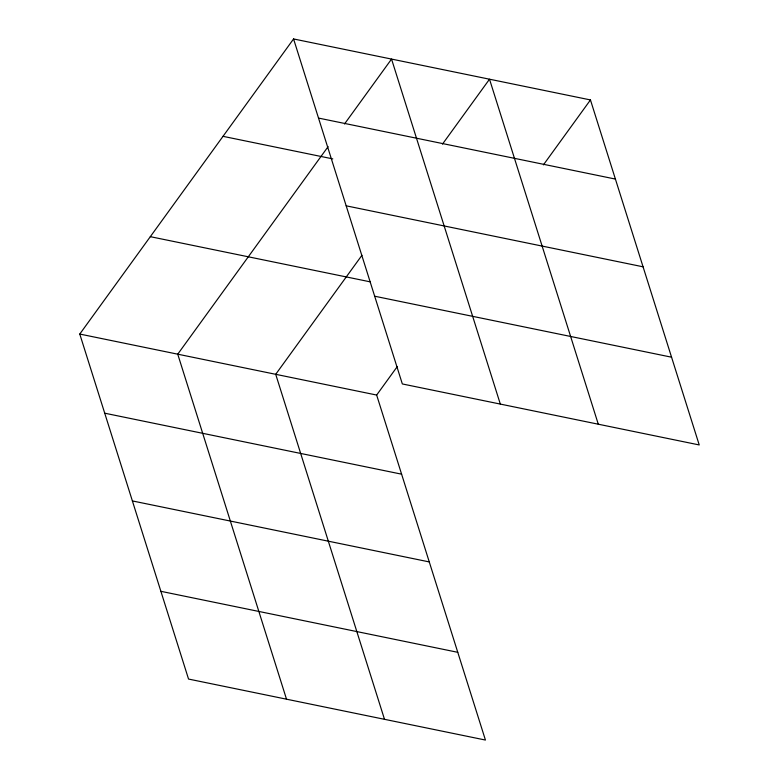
<?xml version="1.0" encoding="UTF-8"?>
<svg xmlns="http://www.w3.org/2000/svg" width="779" height="779" viewBox="0 0 779 779"><rect width="100%" height="100%" fill="white"/><g stroke="black" fill="none" stroke-linecap="round" stroke-linejoin="round"><path stroke-width="1.17" d="M397.319 366.519L376.656 395.05L485.434 740.05L188.547 679.064L79.77 334.055L293.566 38.95L590.453 99.936L699.23 444.945L402.344 383.95L293.566 38.95M328.115 146.627L177.739 354.182L286.516 699.182M344.503 123.997L391.545 59.077L500.322 404.077M361.943 255.288L275.708 374.309L384.495 719.309M442.472 144.125L489.514 79.205L598.291 424.204M543.421 164.866L590.453 99.936M318.523 118.077L615.4 179.073M223.018 136.335L332.789 158.887M346.178 205.822L643.064 266.808M150.318 236.67L370.015 281.803M374.68 296.215L671.566 357.201M79.77 334.055L376.656 395.05M104.717 413.191L401.604 474.177M132.381 500.926L429.268 561.922M160.883 591.319L457.77 652.315"/></g></svg>
